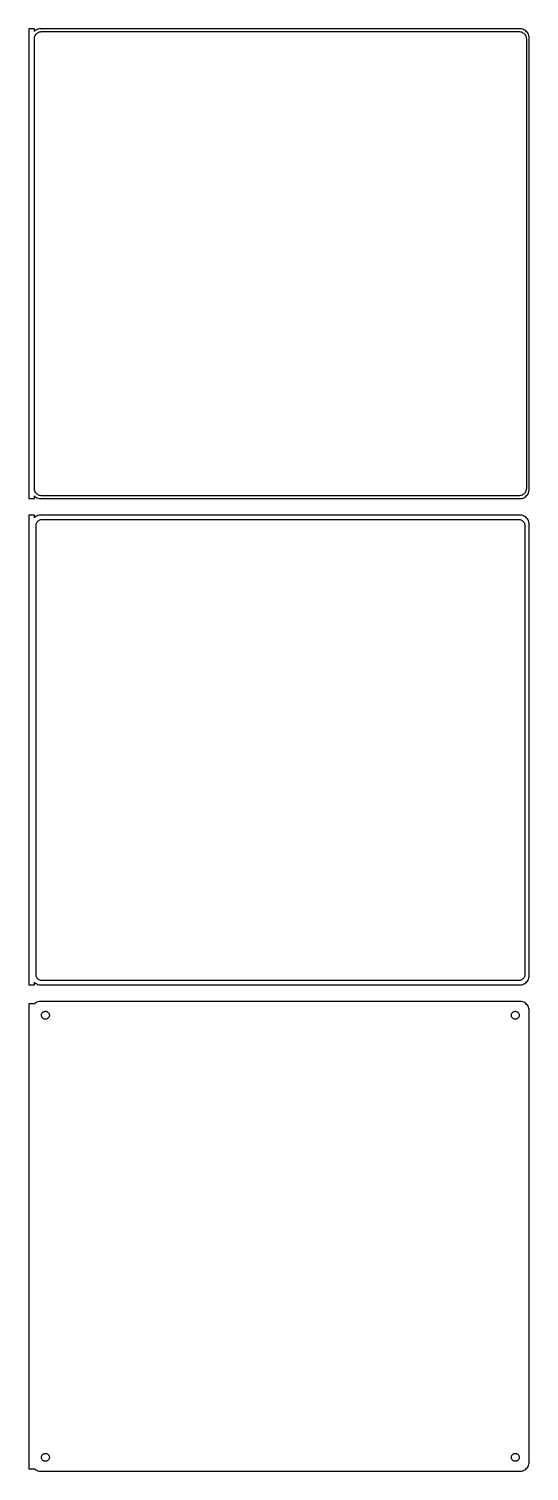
# Model space of a CAD drawing. Header units: metres. Extents: x -136 to 135, y 665 to 1447.
import ezdxf

# ---------------------------------------------------------------- set-up
doc = ezdxf.new("R2010")
doc.units = ezdxf.units.M

msp = doc.modelspace()

# ---------------------------------------------------------------- linework, layer by layer
for p, q in [((-133.5, 1447.49), (-136.5, 1447.49)), ((-136.5, 1447.49), (-136.5, 1192.51)), ((-133.5, 1446.06), (-133.5, 1447.49)), ((-133.187, 1446.35), (-133.5, 1446.06)), ((-133.5, 1442), (-133.468, 1442.5)), ((-133.5, 1198), (-133.5, 1442)), ((-133.468, 1442.5), (-133.374, 1442.99)), ((-133.374, 1442.99), (-133.219, 1443.47)), ((-133.219, 1443.47), (-133.005, 1443.93)), ((-132.679, 1446.72), (-133.187, 1446.35)), ((-133.005, 1443.93), (-132.736, 1444.35)), ((-132.736, 1444.35), (-132.416, 1444.74)), ((-132.129, 1447.02), (-132.679, 1446.72)), ((-132.416, 1444.74), (-132.05, 1445.08)), ((-131.545, 1447.26), (-132.129, 1447.02)), ((-132.05, 1445.08), (-131.643, 1445.38)), ((-131.643, 1445.38), (-131.203, 1445.62)), ((-130.937, 1447.41), (-131.545, 1447.26)), ((-131.203, 1445.62), (-130.736, 1445.8)), ((-130.314, 1447.49), (-130.937, 1447.41)), ((-130.736, 1445.8), (-130.25, 1445.93)), ((130.314, 1447.49), (-130.314, 1447.49)), ((-130.25, 1445.93), (-129.751, 1445.99)), ((-129.751, 1445.99), (129.751, 1445.99)), ((129.751, 1445.99), (130.25, 1445.93)), ((130.25, 1445.93), (130.736, 1445.8)), ((130.937, 1447.41), (130.314, 1447.49)), ((130.736, 1445.8), (131.203, 1445.62)), ((131.545, 1447.26), (130.937, 1447.41)), ((131.203, 1445.62), (131.643, 1445.38)), ((132.129, 1447.02), (131.545, 1447.26)), ((131.643, 1445.38), (132.05, 1445.08)), ((132.05, 1445.08), (132.416, 1444.74)), ((132.679, 1446.72), (132.129, 1447.02)), ((132.416, 1444.74), (132.736, 1444.35)), ((133.187, 1446.35), (132.679, 1446.72)), ((132.736, 1444.35), (133.005, 1443.93)), ((133.005, 1443.93), (133.219, 1443.47)), ((133.645, 1445.92), (133.187, 1446.35)), ((133.219, 1443.47), (133.374, 1442.99)), ((133.374, 1442.99), (133.468, 1442.5)), ((133.468, 1442.5), (133.5, 1442)), ((133.5, 1442), (133.5, 1198)), ((134.045, 1445.44), (133.645, 1445.92)), ((134.382, 1444.91), (134.045, 1445.44)), ((134.649, 1444.34), (134.382, 1444.91)), ((134.843, 1443.74), (134.649, 1444.34)), ((134.961, 1443.13), (134.843, 1443.74)), ((135, 1442.5), (134.961, 1443.13)), ((135, 1197.5), (135, 1442.5)), ((-133.468, 1197.5), (-133.5, 1198)), ((133.5, 1198), (133.468, 1197.5)), ((-136.5, 1192.51), (-133.5, 1192.51)), ((-133.5, 1193.94), (-133.187, 1193.65)), ((-133.5, 1192.51), (-133.5, 1193.94)), ((-133.374, 1197.01), (-133.468, 1197.5)), ((-133.219, 1196.53), (-133.374, 1197.01)), ((-133.005, 1196.07), (-133.219, 1196.53)), ((-133.187, 1193.65), (-132.679, 1193.28)), ((-132.736, 1195.65), (-133.005, 1196.07)), ((-132.416, 1195.26), (-132.736, 1195.65)), ((-132.679, 1193.28), (-132.129, 1192.98)), ((-132.05, 1194.92), (-132.416, 1195.26)), ((-132.129, 1192.98), (-131.545, 1192.74)), ((-131.643, 1194.62), (-132.05, 1194.92)), ((-131.203, 1194.38), (-131.643, 1194.62)), ((-131.545, 1192.74), (-130.937, 1192.59)), ((-130.736, 1194.2), (-131.203, 1194.38)), ((-130.937, 1192.59), (-130.314, 1192.51)), ((-130.25, 1194.07), (-130.736, 1194.2)), ((-130.314, 1192.51), (130.314, 1192.51)), ((-129.751, 1194.01), (-130.25, 1194.07)), ((129.751, 1194.01), (-129.751, 1194.01)), ((130.25, 1194.07), (129.751, 1194.01)), ((130.736, 1194.2), (130.25, 1194.07)), ((130.314, 1192.51), (130.937, 1192.59)), ((131.203, 1194.38), (130.736, 1194.2)), ((130.937, 1192.59), (131.545, 1192.74)), ((131.643, 1194.62), (131.203, 1194.38)), ((131.545, 1192.74), (132.129, 1192.98)), ((132.05, 1194.92), (131.643, 1194.62)), ((132.416, 1195.26), (132.05, 1194.92)), ((132.129, 1192.98), (132.679, 1193.28)), ((132.736, 1195.65), (132.416, 1195.26)), ((132.679, 1193.28), (133.187, 1193.65)), ((133.005, 1196.07), (132.736, 1195.65)), ((133.219, 1196.53), (133.005, 1196.07)), ((133.187, 1193.65), (133.645, 1194.08)), ((133.374, 1197.01), (133.219, 1196.53)), ((133.468, 1197.5), (133.374, 1197.01)), ((133.645, 1194.08), (134.045, 1194.56)), ((134.045, 1194.56), (134.382, 1195.09)), ((134.382, 1195.09), (134.649, 1195.66)), ((134.649, 1195.66), (134.843, 1196.26)), ((134.843, 1196.26), (134.961, 1196.87)), ((134.961, 1196.87), (135, 1197.5)), ((-133.5, 1183.48), (-136.5, 1183.48)), ((-136.5, 1183.48), (-136.5, 928.521)), ((-133.5, 1182.06), (-133.5, 1183.48)), ((-133.187, 1182.35), (-133.5, 1182.06)), ((-132.679, 1182.72), (-133.187, 1182.35)), ((-132.129, 1183.02), (-132.679, 1182.72)), ((-131.545, 1183.26), (-132.129, 1183.02)), ((-130.937, 1183.41), (-131.545, 1183.26)), ((-130.314, 1183.49), (-130.937, 1183.41)), ((130.314, 1183.49), (-130.314, 1183.49)), ((130.937, 1183.41), (130.314, 1183.49)), ((131.545, 1183.26), (130.937, 1183.41)), ((132.129, 1183.02), (131.545, 1183.26)), ((132.679, 1182.72), (132.129, 1183.02)), ((133.187, 1182.35), (132.679, 1182.72)), ((133.645, 1181.92), (133.187, 1182.35)), ((-132.613, 1178), (-132.588, 1178.39)), ((-132.613, 934), (-132.613, 1178)), ((-132.588, 1178.39), (-132.515, 1178.77)), ((-132.515, 1178.77), (-132.394, 1179.15)), ((-132.394, 1179.15), (-132.228, 1179.5)), ((-132.228, 1179.5), (-132.018, 1179.83)), ((-132.018, 1179.83), (-131.769, 1180.13)), ((-131.769, 1180.13), (-131.484, 1180.4)), ((-131.484, 1180.4), (-131.168, 1180.63)), ((-131.168, 1180.63), (-130.825, 1180.82)), ((-130.825, 1180.82), (-130.462, 1180.96)), ((-130.462, 1180.96), (-130.083, 1181.06)), ((-130.083, 1181.06), (-129.695, 1181.11)), ((-129.695, 1181.11), (129.695, 1181.11)), ((129.695, 1181.11), (130.083, 1181.06)), ((130.083, 1181.06), (130.462, 1180.96)), ((130.462, 1180.96), (130.825, 1180.82)), ((130.825, 1180.82), (131.168, 1180.63)), ((131.168, 1180.63), (131.484, 1180.4)), ((131.484, 1180.4), (131.769, 1180.13)), ((131.769, 1180.13), (132.018, 1179.83)), ((132.018, 1179.83), (132.228, 1179.5)), ((132.228, 1179.5), (132.394, 1179.15)), ((132.394, 1179.15), (132.515, 1178.77)), ((132.515, 1178.77), (132.588, 1178.39)), ((132.588, 1178.39), (132.613, 1178)), ((132.613, 1178), (132.613, 934)), ((134.045, 1181.44), (133.645, 1181.92)), ((134.382, 1180.91), (134.045, 1181.44)), ((134.649, 1180.34), (134.382, 1180.91)), ((134.843, 1179.74), (134.649, 1180.34)), ((134.961, 1179.13), (134.843, 1179.74)), ((135, 1178.5), (134.961, 1179.13)), ((135, 933.5), (135, 1178.5)), ((-132.588, 933.61), (-132.613, 934)), ((-132.515, 933.226), (-132.588, 933.61)), ((-132.394, 932.854), (-132.515, 933.226)), ((-132.228, 932.5), (-132.394, 932.854)), ((-132.018, 932.17), (-132.228, 932.5)), ((-131.769, 931.869), (-132.018, 932.17)), ((-131.484, 931.601), (-131.769, 931.869)), ((131.769, 931.869), (131.484, 931.601)), ((132.018, 932.17), (131.769, 931.869)), ((132.228, 932.5), (132.018, 932.17)), ((132.394, 932.854), (132.228, 932.5)), ((132.515, 933.226), (132.394, 932.854)), ((132.588, 933.61), (132.515, 933.226)), ((132.613, 934), (132.588, 933.61)), ((134.649, 931.659), (134.843, 932.257)), ((134.843, 932.257), (134.961, 932.873)), ((134.961, 932.873), (135, 933.5)), ((-136.5, 928.521), (-133.5, 928.521)), ((-133.5, 928.521), (-133.5, 929.941)), ((-133.5, 929.941), (-133.187, 929.647)), ((-133.187, 929.647), (-132.679, 929.278)), ((-132.679, 929.278), (-132.129, 928.976)), ((-132.129, 928.976), (-131.545, 928.745)), ((-131.545, 928.745), (-130.937, 928.589)), ((-131.168, 931.372), (-131.484, 931.601)), ((-130.825, 931.183), (-131.168, 931.372)), ((-130.937, 928.589), (-130.314, 928.51)), ((-130.462, 931.039), (-130.825, 931.183)), ((-130.083, 930.942), (-130.462, 931.039)), ((-130.314, 928.51), (130.314, 928.51)), ((-129.695, 930.893), (-130.083, 930.942)), ((129.695, 930.893), (-129.695, 930.893)), ((130.083, 930.942), (129.695, 930.893)), ((130.462, 931.039), (130.083, 930.942)), ((130.314, 928.51), (130.937, 928.589)), ((130.825, 931.183), (130.462, 931.039)), ((131.168, 931.372), (130.825, 931.183)), ((130.937, 928.589), (131.545, 928.745)), ((131.484, 931.601), (131.168, 931.372)), ((131.545, 928.745), (132.129, 928.976)), ((132.129, 928.976), (132.679, 929.278)), ((132.679, 929.278), (133.187, 929.647)), ((133.187, 929.647), (133.645, 930.077)), ((133.645, 930.077), (134.045, 930.561)), ((134.045, 930.561), (134.382, 931.091)), ((134.382, 931.091), (134.649, 931.659)), ((-133.5, 918.153), (-136.5, 918.153)), ((-136.5, 918.153), (-136.5, 665.847)), ((-133.187, 918.353), (-133.5, 918.059)), ((-133.5, 918.059), (-133.5, 918.153)), ((-132.679, 918.722), (-133.187, 918.353)), ((-132.129, 919.024), (-132.679, 918.722)), ((-131.545, 919.255), (-132.129, 919.024)), ((-130.937, 919.411), (-131.545, 919.255)), ((-130.314, 919.49), (-130.937, 919.411)), ((130.314, 919.49), (-130.314, 919.49)), ((130.937, 919.411), (130.314, 919.49)), ((131.545, 919.255), (130.937, 919.411)), ((132.129, 919.024), (131.545, 919.255)), ((132.679, 918.722), (132.129, 919.024)), ((133.187, 918.353), (132.679, 918.722)), ((133.645, 917.923), (133.187, 918.353)), ((134.045, 917.439), (133.645, 917.923)), ((134.382, 916.909), (134.045, 917.439)), ((134.649, 916.341), (134.382, 916.909)), ((134.843, 915.743), (134.649, 916.341)), ((-129.635, 912), (-129.618, 912.268)), ((-129.618, 911.732), (-129.635, 912)), ((-129.618, 912.268), (-129.568, 912.531)), ((-129.568, 911.469), (-129.618, 911.732)), ((-129.568, 912.531), (-129.485, 912.786)), ((-129.485, 911.214), (-129.568, 911.469)), ((-129.485, 912.786), (-129.371, 913.029)), ((-129.371, 910.971), (-129.485, 911.214)), ((-129.371, 913.029), (-129.227, 913.255)), ((-129.227, 910.745), (-129.371, 910.971)), ((-129.227, 913.255), (-129.057, 913.462)), ((-129.057, 910.538), (-129.227, 910.745)), ((-129.057, 913.462), (-128.861, 913.645)), ((-128.861, 910.355), (-129.057, 910.538)), ((-128.861, 913.645), (-128.644, 913.803)), ((-128.644, 910.197), (-128.861, 910.355)), ((-128.644, 913.803), (-128.409, 913.932)), ((-128.409, 910.068), (-128.644, 910.197)), ((-128.409, 913.932), (-128.16, 914.031)), ((-128.16, 909.969), (-128.409, 910.068)), ((-128.16, 914.031), (-127.9, 914.097)), ((-127.9, 909.903), (-128.16, 909.969)), ((-127.9, 914.097), (-127.634, 914.131)), ((-127.634, 909.869), (-127.9, 909.903)), ((-127.634, 914.131), (-127.366, 914.131)), ((-127.366, 909.869), (-127.634, 909.869)), ((-127.366, 914.131), (-127.1, 914.097)), ((-127.1, 909.903), (-127.366, 909.869)), ((-127.1, 914.097), (-126.84, 914.031)), ((-126.84, 909.969), (-127.1, 909.903)), ((-126.84, 914.031), (-126.591, 913.932)), ((-126.591, 910.068), (-126.84, 909.969)), ((-126.591, 913.932), (-126.356, 913.803)), ((-126.356, 910.197), (-126.591, 910.068)), ((-126.356, 913.803), (-126.139, 913.645)), ((-126.139, 910.355), (-126.356, 910.197)), ((-126.139, 913.645), (-125.943, 913.462)), ((-125.943, 910.538), (-126.139, 910.355)), ((-125.943, 913.462), (-125.773, 913.255)), ((-125.773, 910.745), (-125.943, 910.538)), ((-125.773, 913.255), (-125.629, 913.029)), ((-125.629, 910.971), (-125.773, 910.745)), ((-125.629, 913.029), (-125.515, 912.786)), ((-125.515, 911.214), (-125.629, 910.971)), ((-125.515, 912.786), (-125.432, 912.531)), ((-125.432, 911.469), (-125.515, 911.214)), ((-125.432, 912.531), (-125.382, 912.268)), ((-125.382, 911.732), (-125.432, 911.469)), ((-125.382, 912.268), (-125.365, 912)), ((-125.365, 912), (-125.382, 911.732)), ((125.365, 912), (125.382, 912.268)), ((125.382, 911.732), (125.365, 912)), ((125.382, 912.268), (125.432, 912.531)), ((125.432, 911.469), (125.382, 911.732)), ((125.432, 912.531), (125.515, 912.786)), ((125.515, 911.214), (125.432, 911.469)), ((125.515, 912.786), (125.629, 913.029)), ((125.629, 910.971), (125.515, 911.214)), ((125.629, 913.029), (125.773, 913.255)), ((125.773, 910.745), (125.629, 910.971)), ((125.773, 913.255), (125.943, 913.462)), ((125.943, 910.538), (125.773, 910.745)), ((125.943, 913.462), (126.139, 913.645)), ((126.139, 910.355), (125.943, 910.538)), ((126.139, 913.645), (126.356, 913.803)), ((126.356, 910.197), (126.139, 910.355)), ((126.356, 913.803), (126.591, 913.932)), ((126.591, 910.068), (126.356, 910.197)), ((126.591, 913.932), (126.84, 914.031)), ((126.84, 909.969), (126.591, 910.068)), ((126.84, 914.031), (127.1, 914.097)), ((127.1, 909.903), (126.84, 909.969)), ((127.1, 914.097), (127.366, 914.131)), ((127.366, 909.869), (127.1, 909.903)), ((127.366, 914.131), (127.634, 914.131)), ((127.634, 909.869), (127.366, 909.869)), ((127.634, 914.131), (127.9, 914.097)), ((127.9, 909.903), (127.634, 909.869)), ((127.9, 914.097), (128.16, 914.031)), ((128.16, 909.969), (127.9, 909.903)), ((128.16, 914.031), (128.409, 913.932)), ((128.409, 910.068), (128.16, 909.969)), ((128.409, 913.932), (128.644, 913.803)), ((128.644, 910.197), (128.409, 910.068)), ((128.644, 913.803), (128.861, 913.645)), ((128.861, 910.355), (128.644, 910.197)), ((128.861, 913.645), (129.057, 913.462)), ((129.057, 910.538), (128.861, 910.355)), ((129.057, 913.462), (129.227, 913.255)), ((129.227, 910.745), (129.057, 910.538)), ((129.227, 913.255), (129.371, 913.029)), ((129.371, 910.971), (129.227, 910.745)), ((129.371, 913.029), (129.485, 912.786)), ((129.485, 911.214), (129.371, 910.971)), ((129.485, 912.786), (129.568, 912.531)), ((129.568, 911.469), (129.485, 911.214)), ((129.568, 912.531), (129.618, 912.268)), ((129.618, 911.732), (129.568, 911.469)), ((129.618, 912.268), (129.635, 912)), ((129.635, 912), (129.618, 911.732)), ((134.961, 915.127), (134.843, 915.743)), ((135, 914.5), (134.961, 915.127)), ((135, 669.5), (135, 914.5)), ((-129.227, 673.255), (-129.057, 673.462)), ((-129.057, 673.462), (-128.861, 673.645)), ((-128.861, 673.645), (-128.644, 673.803)), ((-128.644, 673.803), (-128.409, 673.932)), ((-128.409, 673.932), (-128.16, 674.031)), ((-128.16, 674.031), (-127.9, 674.097)), ((-127.9, 674.097), (-127.634, 674.131)), ((-127.634, 674.131), (-127.366, 674.131)), ((-127.366, 674.131), (-127.1, 674.097)), ((-127.1, 674.097), (-126.84, 674.031)), ((-126.84, 674.031), (-126.591, 673.932)), ((-126.591, 673.932), (-126.356, 673.803)), ((-126.356, 673.803), (-126.139, 673.645)), ((-126.139, 673.645), (-125.943, 673.462)), ((-125.943, 673.462), (-125.773, 673.255)), ((125.773, 673.255), (125.943, 673.462)), ((125.943, 673.462), (126.139, 673.645)), ((126.139, 673.645), (126.356, 673.803)), ((126.356, 673.803), (126.591, 673.932)), ((126.591, 673.932), (126.84, 674.031)), ((126.84, 674.031), (127.1, 674.097)), ((127.1, 674.097), (127.366, 674.131)), ((127.366, 674.131), (127.634, 674.131)), ((127.634, 674.131), (127.9, 674.097)), ((127.9, 674.097), (128.16, 674.031)), ((128.16, 674.031), (128.409, 673.932)), ((128.409, 673.932), (128.644, 673.803)), ((128.644, 673.803), (128.861, 673.645)), ((128.861, 673.645), (129.057, 673.462)), ((129.057, 673.462), (129.227, 673.255)), ((-136.5, 665.847), (-133.5, 665.847)), ((-133.5, 665.847), (-133.5, 665.941)), ((-133.5, 665.941), (-133.187, 665.647)), ((-133.187, 665.647), (-132.679, 665.278)), ((-129.635, 672), (-129.618, 672.268)), ((-129.618, 671.732), (-129.635, 672)), ((-129.618, 672.268), (-129.568, 672.531)), ((-129.568, 671.469), (-129.618, 671.732)), ((-129.568, 672.531), (-129.485, 672.786)), ((-129.485, 671.214), (-129.568, 671.469)), ((-129.485, 672.786), (-129.371, 673.029)), ((-129.371, 670.971), (-129.485, 671.214)), ((-129.371, 673.029), (-129.227, 673.255)), ((-129.227, 670.745), (-129.371, 670.971)), ((-129.057, 670.538), (-129.227, 670.745)), ((-128.861, 670.355), (-129.057, 670.538)), ((-128.644, 670.197), (-128.861, 670.355)), ((-128.409, 670.068), (-128.644, 670.197)), ((-128.16, 669.969), (-128.409, 670.068)), ((-127.9, 669.903), (-128.16, 669.969)), ((-127.634, 669.869), (-127.9, 669.903)), ((-127.366, 669.869), (-127.634, 669.869)), ((-127.1, 669.903), (-127.366, 669.869)), ((-126.84, 669.969), (-127.1, 669.903)), ((-126.591, 670.068), (-126.84, 669.969)), ((-126.356, 670.197), (-126.591, 670.068)), ((-126.139, 670.355), (-126.356, 670.197)), ((-125.943, 670.538), (-126.139, 670.355)), ((-125.773, 670.745), (-125.943, 670.538)), ((-125.773, 673.255), (-125.629, 673.029)), ((-125.629, 670.971), (-125.773, 670.745)), ((-125.629, 673.029), (-125.515, 672.786)), ((-125.515, 671.214), (-125.629, 670.971)), ((-125.515, 672.786), (-125.432, 672.531)), ((-125.432, 671.469), (-125.515, 671.214)), ((-125.432, 672.531), (-125.382, 672.268)), ((-125.382, 671.732), (-125.432, 671.469)), ((-125.382, 672.268), (-125.365, 672)), ((-125.365, 672), (-125.382, 671.732)), ((125.365, 672), (125.382, 672.268)), ((125.382, 671.732), (125.365, 672)), ((125.382, 672.268), (125.432, 672.531)), ((125.432, 671.469), (125.382, 671.732)), ((125.432, 672.531), (125.515, 672.786)), ((125.515, 671.214), (125.432, 671.469)), ((125.515, 672.786), (125.629, 673.029)), ((125.629, 670.971), (125.515, 671.214)), ((125.629, 673.029), (125.773, 673.255)), ((125.773, 670.745), (125.629, 670.971)), ((125.943, 670.538), (125.773, 670.745)), ((126.139, 670.355), (125.943, 670.538)), ((126.356, 670.197), (126.139, 670.355)), ((126.591, 670.068), (126.356, 670.197)), ((126.84, 669.969), (126.591, 670.068)), ((127.1, 669.903), (126.84, 669.969)), ((127.366, 669.869), (127.1, 669.903)), ((127.634, 669.869), (127.366, 669.869)), ((127.9, 669.903), (127.634, 669.869)), ((128.16, 669.969), (127.9, 669.903)), ((128.409, 670.068), (128.16, 669.969)), ((128.644, 670.197), (128.409, 670.068)), ((128.861, 670.355), (128.644, 670.197)), ((129.057, 670.538), (128.861, 670.355)), ((129.227, 670.745), (129.057, 670.538)), ((129.227, 673.255), (129.371, 673.029)), ((129.371, 670.971), (129.227, 670.745)), ((129.371, 673.029), (129.485, 672.786)), ((129.485, 671.214), (129.371, 670.971)), ((129.485, 672.786), (129.568, 672.531)), ((129.568, 671.469), (129.485, 671.214)), ((129.568, 672.531), (129.618, 672.268)), ((129.618, 671.732), (129.568, 671.469)), ((129.618, 672.268), (129.635, 672)), ((129.635, 672), (129.618, 671.732)), ((132.679, 665.278), (133.187, 665.647)), ((133.187, 665.647), (133.645, 666.077)), ((133.645, 666.077), (134.045, 666.561)), ((134.045, 666.561), (134.382, 667.091)), ((134.382, 667.091), (134.649, 667.659)), ((134.649, 667.659), (134.843, 668.257)), ((134.843, 668.257), (134.961, 668.873)), ((134.961, 668.873), (135, 669.5)), ((-132.679, 665.278), (-132.129, 664.976)), ((-132.129, 664.976), (-131.545, 664.745)), ((-131.545, 664.745), (-130.937, 664.589)), ((-130.937, 664.589), (-130.314, 664.51)), ((-130.314, 664.51), (130.314, 664.51)), ((130.314, 664.51), (130.937, 664.589)), ((130.937, 664.589), (131.545, 664.745)), ((131.545, 664.745), (132.129, 664.976)), ((132.129, 664.976), (132.679, 665.278))]:
    msp.add_line(p, q)

doc.saveas('drawing.dxf')
